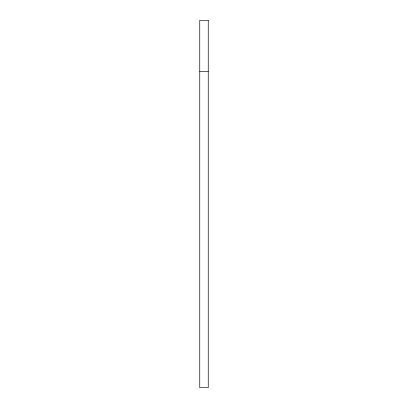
<?xml version="1.0" encoding="UTF-8"?>
<svg xmlns="http://www.w3.org/2000/svg" width="408" height="408" viewBox="0 0 408 408"><rect width="100%" height="100%" fill="white"/><g stroke="black" fill="none" stroke-linecap="round" stroke-linejoin="round"><path stroke-width="0.61" d="M199.752 71.374L208.248 71.374M208.248 20.4L199.752 20.4L199.752 387.6L208.248 387.6L208.248 20.4"/></g></svg>
